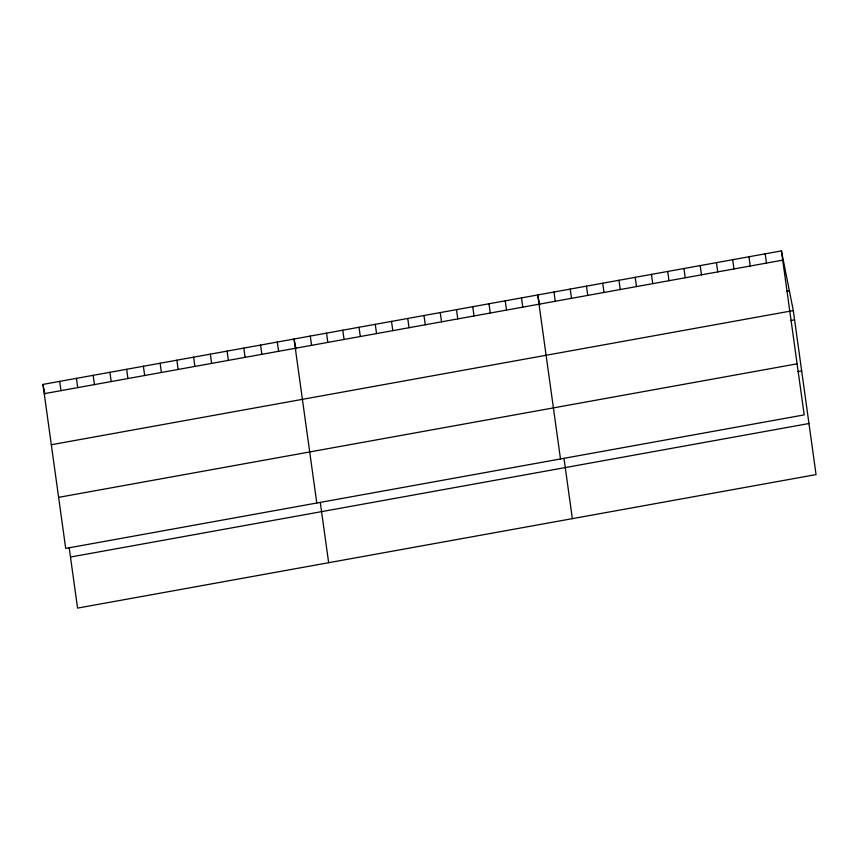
<?xml version="1.0" encoding="UTF-8"?>
<svg xmlns="http://www.w3.org/2000/svg" width="859" height="859" viewBox="0 0 859 859"><rect width="100%" height="100%" fill="white"/><g stroke="black" fill="none" stroke-linecap="round" stroke-linejoin="round"><path stroke-width="1.29" d="M781.432 250.892L804.185 414.897L65.703 548.418L42.95 384.413L781.432 250.892L793.297 310.582L816.05 474.587L77.568 608.108L69.203 547.838M44.239 393.669L782.721 260.148M786.876 291.341L789.378 290.879M51.325 444.737L793.297 310.582M790.828 320.525L794.575 319.849M58.627 497.35L797.109 363.829M797.914 371.582L801.662 370.905M70.481 557.04L808.963 423.519M539.688 304.805L537.734 294.948L560.487 458.953M295.99 348.861L294.036 339.015L316.788 503.02M42.95 384.413L44.904 394.26M765.186 253.824L766.475 263.09M748.941 256.766L750.229 266.022M732.695 259.697L733.973 268.964M716.449 262.639L717.727 271.895M700.203 265.581L701.481 274.837M683.957 268.513L685.235 277.779M667.711 271.455L668.989 280.71M651.455 274.386L652.743 283.653M635.209 277.328L636.498 286.584M618.963 280.27L620.252 289.526M602.717 283.202L604.006 292.468M586.472 286.144L587.76 295.399M570.226 289.075L571.514 298.341M553.98 292.017L555.268 301.273M563.987 458.373L572.352 518.653M521.488 297.89L522.777 307.146M505.242 300.833L506.52 310.088M488.996 303.764L490.274 313.03M472.751 306.706L474.028 315.962M456.505 309.637L457.783 318.904M440.248 312.579L441.537 321.835M424.002 315.511L425.291 324.777M407.757 318.453L409.045 327.708M391.511 321.395L392.799 330.651M375.265 324.326L376.553 333.593M359.019 327.268L360.308 336.524M342.773 330.2L344.062 339.466M326.527 333.142L327.816 342.397M310.282 336.073L311.57 345.339M320.289 502.44L328.653 562.709M277.296 342.043L278.584 351.299M260.556 345.071L261.845 354.327M243.816 348.099L245.105 357.355M227.077 351.127L228.365 360.383M210.337 354.144L211.625 363.411M193.597 357.172L194.886 366.439M176.857 360.2L178.146 369.467M160.118 363.228L161.406 372.484M143.389 366.256L144.666 375.512M126.649 369.284L127.927 378.54M109.909 372.312L111.187 381.568M93.169 375.329L94.447 384.596M76.43 378.357L77.718 387.624M59.69 381.385L60.978 390.652"/></g></svg>
